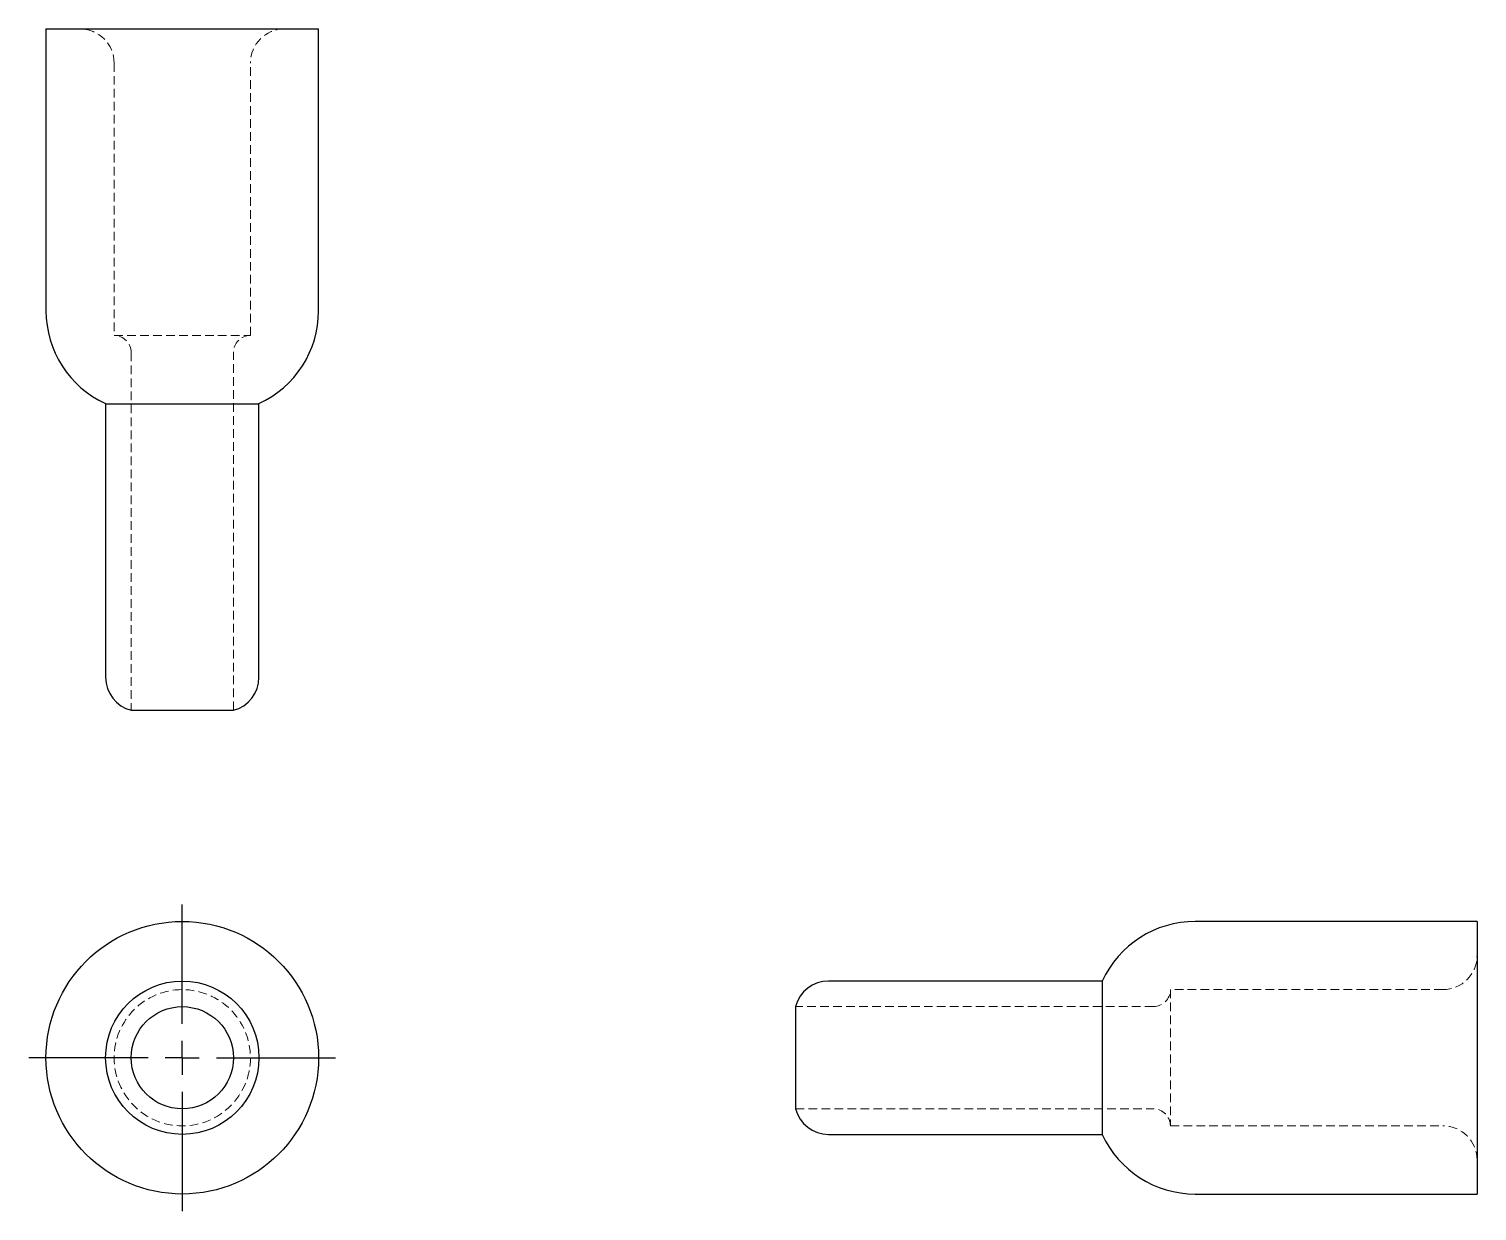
# Model space of a CAD drawing. Header units: millimetres. Extents: x 60 to 273, y 34 to 208.
import ezdxf

# ---------------------------------------------------------------- set-up
doc = ezdxf.new("R2010")
doc.units = ezdxf.units.MM
doc.linetypes.add('HIDDEN', pattern=[1.905, 1.27, -0.635])
doc.layers.add('10', color=7, linetype='Continuous')

# ---------------------------------------------------------------- blocks, each defined once
blk = doc.blocks.new('SW_CENTERMARKSYMBOL_0')
at = {"layer": '10', "color": 0}
for p, q in [((0, 5), (0, 22.5)), ((0, 0), (0, 2.5)), ((-5, 0), (-22.5, 0)), ((0, 0), (-2.5, 0)), ((0, 0), (0, -2.5)), ((0, 0), (2.5, 0)), ((5, 0), (22.5, 0)), ((0, -5), (0, -22.5))]:
    blk.add_line(p, q, dxfattribs=at)

msp = doc.modelspace()

# ---------------------------------------------------------------- linework, layer by layer
at = {"color": 7, "linetype": 'Continuous', "lineweight": 25}
for p, q in [((63, 208), (63, 166.64)), ((63, 208), (103, 208)), ((103, 166.64), (103, 208)), ((71.75, 153), (71.75, 112.84)), ((71.75, 153), (94.25, 153)), ((94.25, 112.84), (94.25, 153)), ((75.5, 108), (90.5, 108)), ((273, 77), (231.64, 77)), ((273, 77), (273, 37)), ((218, 68.25), (177.84, 68.25)), ((218, 68.25), (218, 57)), ((173, 64.5), (173, 49.5)), ((218, 57), (218, 45.75)), ((177.84, 45.75), (218, 45.75)), ((231.64, 37), (273, 37))]:
    msp.add_line(p, q, dxfattribs=at)
at = {"color": 7, "linetype": 'HIDDEN', "lineweight": 18}
for p, q in [((73, 203), (73, 163)), ((93, 163), (93, 203)), ((73, 163), (93, 163)), ((75.5, 160.5), (75.5, 108)), ((90.5, 108), (90.5, 160.5)), ((228, 67), (228, 47)), ((268, 67), (228, 67)), ((225.5, 64.5), (173, 64.5)), ((173, 49.5), (225.5, 49.5)), ((228, 47), (268, 47))]:
    msp.add_line(p, q, dxfattribs=at)
at = {"color": 7, "linetype": 'Continuous', "lineweight": 25}
for radius in [20, 11.25, 7.5]:
    msp.add_circle((83, 57), radius, dxfattribs=at)
at = {"color": 7, "linetype": 'HIDDEN', "lineweight": 18}
msp.add_circle((83, 57), 10, dxfattribs=at)
for centre, radius, start, end in [((68, 203), 5, 0, 90), ((98, 203), 5, 90, 180), ((73, 160.5), 2.5, 0, 90), ((93, 160.5), 2.5, 90, 180), ((268, 72), 5, 270, 0), ((225.5, 67), 2.5, 270, 0), ((225.5, 47), 2.5, 0, 90), ((268, 42), 5, 0, 90)]:
    msp.add_arc(centre, radius, start, end, dxfattribs=at)
at = {"color": 7, "linetype": 'Continuous', "lineweight": 25}
for centre, radius, start, end in [((78, 166.64), 15, 180, 245.3757), ((88, 166.64), 15, 294.6243, 0), ((76.75, 112.84), 5, 180, 255.5225), ((89.25, 112.84), 5, 284.4775, 0), ((231.64, 62), 15, 90, 155.3757), ((177.84, 63.25), 5, 90, 165.5225), ((177.84, 50.75), 5, 194.4775, 270), ((231.64, 52), 15, 204.6243, 270)]:
    msp.add_arc(centre, radius, start, end, dxfattribs=at)

# ---------------------------------------------------------------- block references
at = {"layer": '10'}
msp.add_blockref('SW_CENTERMARKSYMBOL_0', (83, 57), dxfattribs=at)

doc.saveas('drawing.dxf')
